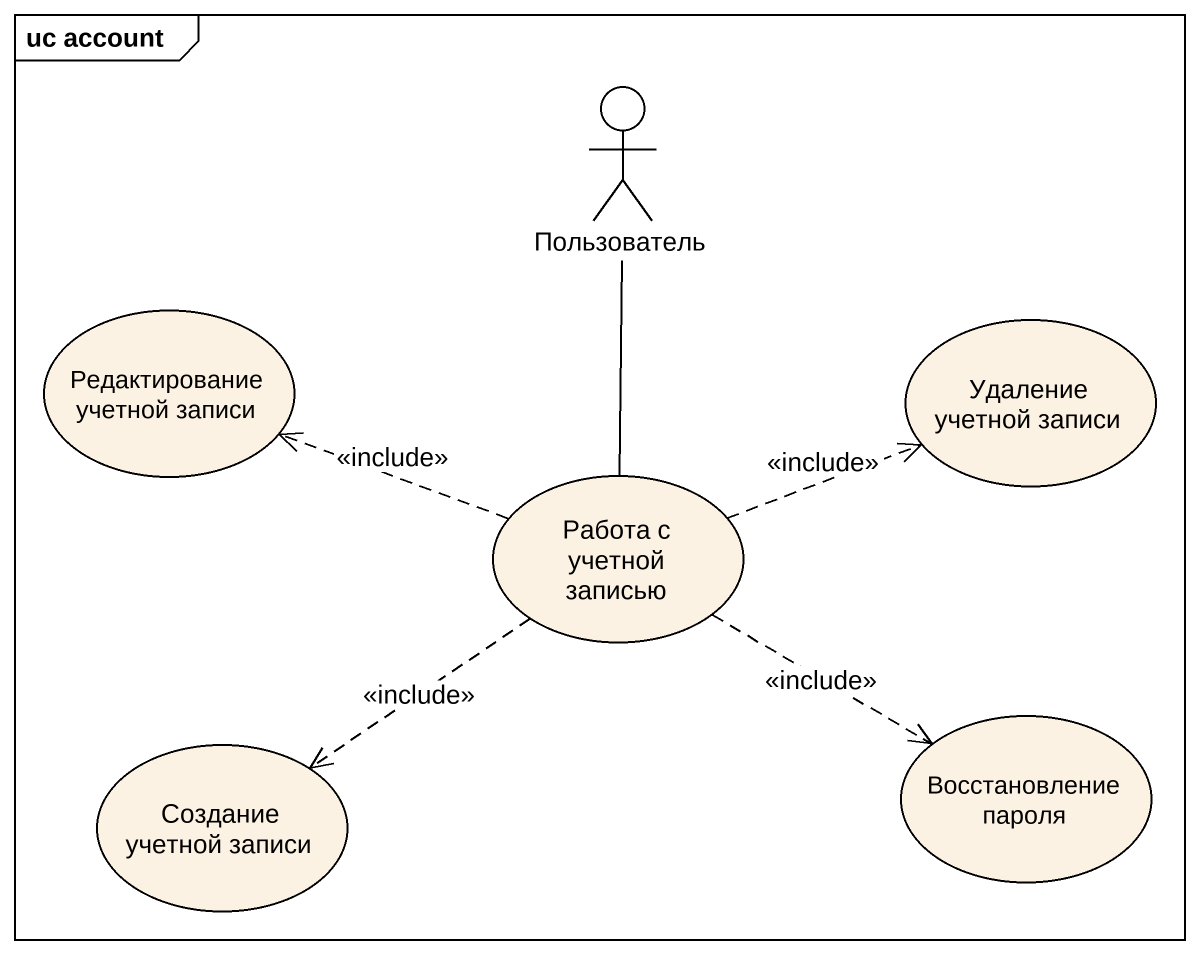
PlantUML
@startuml
mainframe uc account
actor Пользователь
usecase "Редактирование учетной записи" as Редактирование_учетной
usecase "Удаление учетной записи" as Удаление_учетной_записи
usecase "Работа с учетной записью" as Работа_с_учетной_записью
usecase "Восстановление пароля" as Восстановление_пароля
usecase "Создание учетной записи" as Создание_учетной_записи
Пользователь -- Работа_с_учетной_записью
Работа_с_учетной_записью .left.> Редактирование_учетной : <<include>>
Работа_с_учетной_записью .right.> Удаление_учетной_записи : <<include>>
Работа_с_учетной_записью .right.> Восстановление_пароля : <<include>>
Работа_с_учетной_записью ..> Создание_учетной_записи : <<include>>
@enduml
